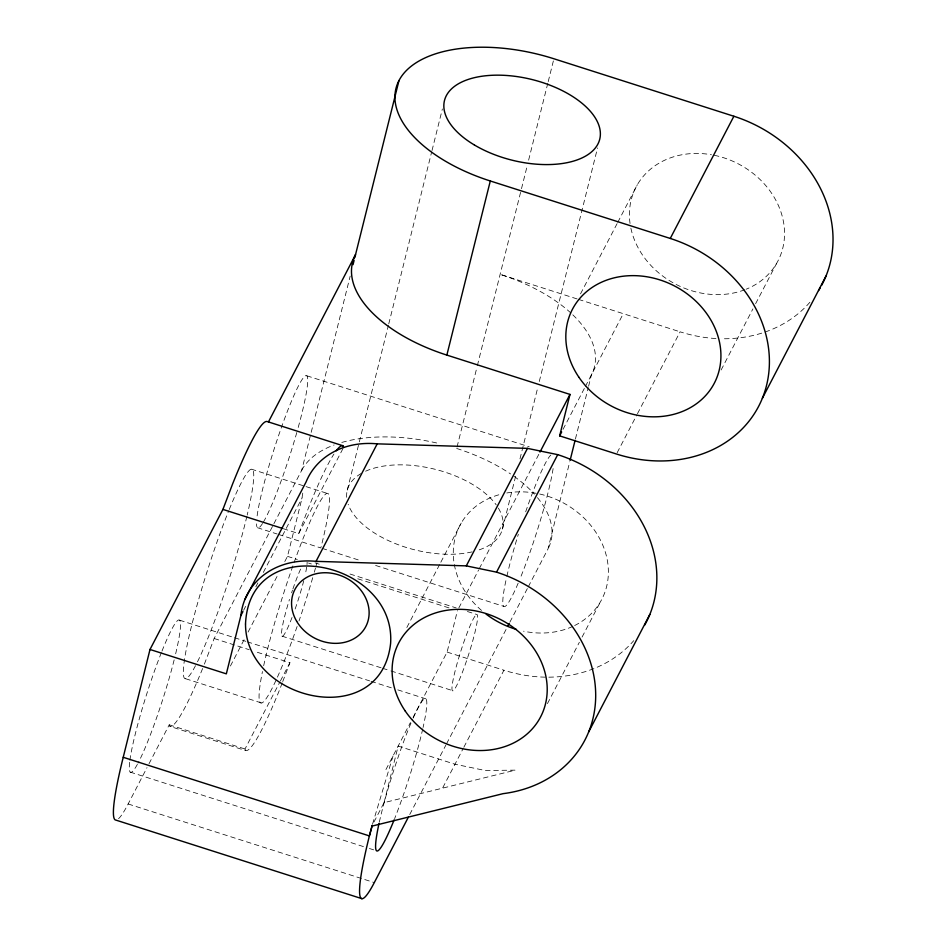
<?xml version="1.0" encoding="UTF-8"?>
<svg xmlns="http://www.w3.org/2000/svg" width="946" height="946" viewBox="0 0 946 946"><rect width="100%" height="100%" fill="white"/><g stroke="black" fill="none" stroke-linecap="round" stroke-linejoin="round"><path stroke-width="0.71" stroke-dasharray="4.73 3.55" d="M273.902 523.717L301.739 470.245L350.186 276.078M284.781 561.569L287.501 556.343L302.058 498.01A79.996 67.84 27.5 0 1 302.886 492.547M347.3 490.075L388.404 325.318M388.759 323.887L431.66 151.963M432.015 150.532L442.373 108.979M457.036 447.032L476.985 367.107M477.34 365.688L521.14 190.122M521.494 188.692L527.194 165.846M528.625 160.134L547.852 83.047M548.219 81.616L553.552 60.201M384.052 802.646L398.171 746.075L455.002 764.226L485.251 770.505L515.298 770.15L384.052 802.646L372.204 825.409M413.118 717.352L447.103 652.078L457.45 610.619M502.456 529.051L516.043 474.608M519.981 458.857L537.848 387.221M539.279 381.486L597.541 147.966M528.258 586.839L548.018 548.881L569.74 461.825M575.428 438.991L588.246 387.612M588.613 386.193L591.451 374.77A129.992 67.497 14 0 0 572.188 314.249M372.57 824.025L393.016 755.984M204.383 664.139L214.151 638.503L273.228 525.03M283.256 528.672L298.7 533.603L308.455 507.967A159.992 16.898 -72.3 0 1 333.938 454.08M282.215 682.941L280.158 688.345A159.992 16.898 -72.3 0 1 245.724 750.58L169.949 726.386L169.228 724.802L147.671 766.343M282.736 681.593L289.925 662.708L254.841 651.498M118.534 818.716A129.992 13.729 -72.3 0 0 128.148 803.982L146.997 767.644M243.607 610.288L245.641 606.374M255.846 586.792L257.88 582.878M263.319 572.436L302.058 498.01M298.7 533.603L343.623 447.304M230.41 666.019L244.683 638.597M248.077 632.07L277.982 574.624M245.724 750.58L245.002 749.007L279.709 682.314M280.394 681.014L289.925 662.708M406.839 627.517L440.138 563.544M440.824 562.231L461.21 523.067M580.525 293.863L617.076 223.67M617.75 222.369L637.379 184.659M458.81 607.994L478.593 570M479.267 568.688L539.303 453.382M385.933 769.571L410.398 722.578M563.036 429.366L584.687 387.765M585.361 386.465L623.26 313.67M409.724 814.541L445.826 745.188M446.512 743.875L507.139 627.399M509.87 622.172L527.572 588.14M442.763 787.722L463.15 748.558M463.836 747.257L503.934 670.229A129.992 110.233 27.5 0 0 633.737 640.667M617.159 452.72L636.788 415.022M637.462 413.721L680.091 331.821A129.992 110.233 27.5 0 0 716.11 338.55M547.427 703.647L579.366 642.275M582.086 637.06L600.438 601.81M721.112 370.004L752.91 308.904M755.618 303.701L776.607 263.402M577.084 298.924L500.127 274.352A129.992 67.497 14 0 1 571.171 313.292M578.491 299.374L680.091 331.821M306.882 375.81L529.24 446.819M251.329 469.145L304.647 486.173M306.055 486.622L327.103 493.339M257.407 527.702L277.107 533.993M278.514 534.443L320.741 547.923M322.148 548.373L360.142 560.505M375.621 565.448L503.686 606.351M315.065 562.858L319.251 564.194M349.996 574.021L456.209 607.935M467.395 611.506L477.174 614.628A39.992 4.222 -72.3 0 1 461.53 674.51A39.992 4.222 -72.3 0 1 455.712 668.668A39.992 4.222 -72.3 0 1 477.174 614.628M287.501 556.343L297.328 559.488M308.573 563.071L311.376 563.97M357.73 578.775L449.019 607.923M447.103 652.078L503.934 670.229M281.943 636.126L381.167 667.817M382.562 668.266L389.551 670.489M390.946 670.939L452.436 690.58M179.657 620.209L233.13 637.285M234.537 637.734L245.794 641.329M247.202 641.778L369.638 680.884M371.045 681.333L392.152 688.073M397.781 689.87L425.925 698.858M214.151 638.503L249.224 649.713M185.747 678.767L261.522 702.973M169.228 724.802L245.002 749.007M130.181 772.102L363.784 846.705M369.413 848.503L373.635 849.851M128.148 803.982L374.297 882.594M506.796 492.972A79.996 67.84 27.5 0 1 600.568 540.355A79.996 67.84 27.5 0 1 574.021 625.826M572.72 626.441A79.996 67.84 27.5 0 1 523.528 631.195M481.514 610.407A79.996 67.84 27.5 0 1 501.404 494.108M498.365 508.12A79.996 41.541 14 0 1 476.122 550.832M472.125 551.873A79.996 41.541 14 0 1 348.175 504.265M346.685 497.289A79.996 41.541 14 0 1 360.97 473.603M365.617 471.203A79.996 41.541 14 0 1 496.224 504.892M413.13 718.144A79.996 8.455 -72.3 0 1 423.075 727.474M422.767 728.81A79.996 8.455 -72.3 0 1 394.624 818.621M379.311 822.133A79.996 8.455 -72.3 0 1 412.574 719.398M161.979 651.096A79.996 8.455 -72.3 0 1 175.199 655.696M174.159 659.894A79.996 8.455 -72.3 0 1 138.033 763.126M137.371 764.356A79.996 8.455 -72.3 0 1 129.697 761.873M129.898 760.277A79.996 8.455 -72.3 0 1 161.482 652.338M307.119 562.09A39.992 4.222 -72.3 0 1 307.001 564.549M306.67 567.127A39.992 4.222 -72.3 0 1 305.298 574.269M303.761 580.702A39.992 4.222 -72.3 0 1 294.383 611.14M292.042 617.466A39.992 4.222 -72.3 0 1 281.565 635.097A39.992 4.222 -72.3 0 1 289.488 599.386M291.605 592.823A39.992 4.222 -72.3 0 1 292.468 590.233M292.905 588.956A39.992 4.222 -72.3 0 1 301.348 567.494M553.114 468.577A79.996 8.455 -72.3 0 1 519.886 579.082M518.16 583.197A79.996 8.455 -72.3 0 1 506.536 577.722M506.843 576.398A79.996 8.455 -72.3 0 1 518.337 534.277M525.68 511.81A79.996 8.455 -72.3 0 1 550.832 455.05M257.123 515.877A79.996 8.455 -72.3 0 1 296.003 390.899A79.996 8.455 -72.3 0 1 297.6 429.661M296.808 432.476A79.996 8.455 -72.3 0 1 263.355 522.133M262.539 523.457A79.996 8.455 -72.3 0 1 256.52 523.883M809.894 302.259A129.992 110.233 27.5 0 1 721.893 338.751M714.277 155.274A79.996 67.84 27.5 0 1 782.709 218.159A79.996 67.84 27.5 0 1 746.217 289.192M744.845 289.724A79.996 67.84 27.5 0 1 630.273 224.923M630.048 223.504A79.996 67.84 27.5 0 1 711.427 154.73M301.739 470.245A129.992 67.497 14 0 1 334.139 444.963M341.79 442.444A129.992 67.497 14 0 1 438.175 443.331M456.682 448.463A129.992 67.497 14 0 1 510.556 473.934M513.997 476.311A129.992 67.497 14 0 1 534.443 494.167M537.458 497.643A129.992 67.497 14 0 1 548.018 548.881M202.621 668.515A159.992 16.898 -72.3 0 1 169.949 726.386M263.674 665.736A109.996 11.624 -72.3 0 1 314.628 511.81A109.996 11.624 -72.3 0 1 320.99 547.391M316.957 562.74A109.996 11.624 -72.3 0 1 315.846 566.737M315.467 568.097A109.996 11.624 -72.3 0 1 314.32 572.176M312.724 577.687A109.996 11.624 -72.3 0 1 299.007 620.978M297.127 626.453A109.996 11.624 -72.3 0 1 262.456 671.53M229.251 509.492A109.996 11.624 -72.3 0 1 247.19 515.073M246.882 516.386A109.996 11.624 -72.3 0 1 196.047 664.648M195.503 665.677A109.996 11.624 -72.3 0 1 187.651 642.701A109.996 11.624 -72.3 0 1 228.707 510.828"/><path stroke-width="1.42" d="M361.999 898.7L115.85 820.087A129.992 13.729 -72.3 0 1 123.228 757.297L150 649.476L222.925 509.409L232.681 483.773A159.992 16.898 -72.3 0 1 267.127 421.526L342.901 445.732L343.623 447.304M242.933 611.601L240.887 615.515L226.331 673.848L150 649.476M353.035 264.667L354.1 260.375M354.821 257.525L398.976 80.552A129.992 67.497 14 0 1 553.918 58.77L733.883 116.252A129.992 110.233 27.5 0 1 821.566 285.42M490.3 180.982L670.265 238.451A129.992 110.233 27.5 0 1 766.508 385.554A129.992 110.233 27.5 0 1 616.485 454.021L559.654 435.87L569.989 394.411L446.855 355.093L490.3 180.982A129.992 67.497 14 0 1 398.976 80.552M123.228 757.297L369.389 835.909L372.204 825.409L369.389 835.909A129.992 13.729 -72.3 0 0 374.297 882.594L408.365 817.155M570.095 460.406L575.073 440.422M268.522 421.798L355.53 254.663A129.992 67.497 14 0 0 446.855 355.093M244.872 599.528L306.043 482.022A79.996 67.84 27.5 0 1 377.206 443.851L527.466 448.369L557.714 454.648A129.992 110.233 27.5 0 1 644.687 625.117M240.887 615.515A79.996 67.84 27.5 0 1 316.035 561.345L377.206 443.851M316.035 561.345L466.295 565.874L527.466 448.369M539.977 452.07L569.989 394.411M559.654 435.87L561.676 431.967M371.825 826.142L503.071 793.659A129.992 110.233 27.5 0 0 595.649 692.33A129.992 110.233 27.5 0 0 496.555 572.153L557.714 454.648M670.265 238.451L733.883 116.252M507.825 626.098L509.185 623.473M588.649 731.968L649.819 614.462M762.37 398.266L825.988 276.066M466.295 565.874L496.555 572.153M222.925 509.409L281.861 528.223M394.127 819.875A79.996 8.455 -72.3 0 1 379.027 823.434M516.41 629.421A79.996 67.84 27.5 0 1 486.114 614.131M820.111 288.01A129.992 110.233 27.5 0 1 818.574 290.552M336.197 450.828A159.992 16.898 -72.3 0 1 342.901 445.732M245.511 624.029C245.534 701.613 380.942 731.731 390.615 643.327C395.984 560.931 249.567 529.488 245.511 624.029M405.231 711.014A79.996 67.84 27.5 0 0 539.267 719.315A79.996 67.84 27.5 0 0 464.474 609.496A79.996 67.84 27.5 0 0 405.231 711.014M474.395 144.986A79.996 41.541 14 0 0 599.693 139.369A79.996 41.541 14 0 0 492.227 75.278A79.996 41.541 14 0 0 474.395 144.986M578.952 377.312A79.996 67.84 27.5 0 0 712.988 385.601A79.996 67.84 27.5 0 0 638.183 275.794A79.996 67.84 27.5 0 0 578.952 377.312M296.654 621.262A39.992 33.914 27.5 0 0 363.832 629.788A39.992 33.914 27.5 0 0 330.532 573.087A39.992 33.914 27.5 0 0 296.654 621.262"/></g></svg>
